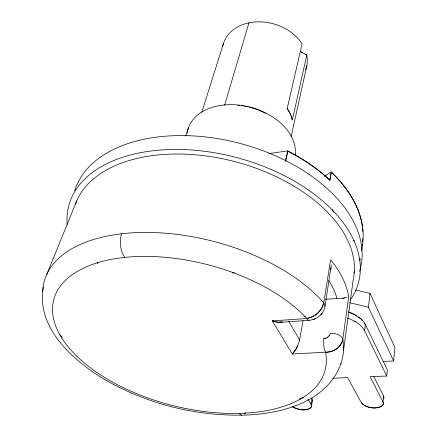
<?xml version="1.0" encoding="UTF-8"?>
<svg xmlns="http://www.w3.org/2000/svg" width="437" height="437" viewBox="0 0 437 437"><rect width="100%" height="100%" fill="white"/><g stroke="black" fill="none" stroke-linecap="round" stroke-linejoin="round"><path stroke-width="0.66" d="M324.986 306.359L331.328 264.855M383.244 361.459L393.65 360.962L394.928 347.524L370.068 293.407L355.642 289.977M332.918 378.24L347.661 377.634L361.246 402.543C366.179 408.322 376.459 409.906 382.643 405.339L383.375 403.695L382.992 401.898L370.073 376.716L386.745 376.033L387.351 369.942L365.359 324.527L364.207 323.047M373.722 376.514L383.593 395.944L382.992 401.898A11.384 5.583 8.3 0 1 375.137 407.923A11.384 5.583 8.3 0 1 361.246 402.543M386.745 376.033L364.6 330.765L365.359 324.527A29.782 16.453 9.2 0 0 348.262 311.876M393.65 360.962L368.396 307.189L370.068 293.407M361.607 248.855L361.787 247.511M362.054 245.501L362.235 244.157M361.585 251.209L362.661 243.147A143.778 89.885 14.9 0 0 331.415 172.26L330.001 180.443A144.827 89.541 14.9 0 0 287.912 151.268L285.776 161.024M343.558 350.119L353.189 279.904A144.041 85.985 14.8 0 0 237.215 162.269A144.041 85.985 14.8 0 0 75.443 204.145M340.669 363.912A153.971 81.582 14.6 0 0 342.81 339.298L348.726 296.81A148.651 84.106 14.7 0 0 330.629 259.753L323.73 302.885C322.151 310.964 314.722 317.131 306.79 318.524L272.349 320.889L292.315 353.975L325.554 352.222C333.245 352.419 341.543 347.257 342.81 339.298A9.761 5.282 9.3 0 0 330.241 333.305A5.757 4.501 -28.4 0 1 328.859 336.102M43.241 287.289C36.479 326.772 70.423 358.029 100.745 377.169C142.872 402.646 192.367 415.806 241.563 415.145M311.499 406.328L312.4 400.56M324.445 176.401L331.148 171.894L329.733 180.071A144.838 89.58 14.9 0 0 287.633 150.885L268.744 153.644M297.712 345.76L295.663 349.611L292.315 353.975C295.936 350.092 298.493 345.17 299.618 339.981L302.999 320.682M285.35 161.291L287.633 150.885M291.157 136.568L306.829 65.676M222.783 46.213A43.17 33.196 15.9 0 1 257.344 21.866A43.17 33.196 15.9 0 1 302.065 43.793L287.191 108.534A46.185 32.895 15.4 0 1 292.397 119.918L306.763 55.128L305.288 54.292M330.651 269.634L331.17 267.324M342.81 339.298C341.472 347.24 333.256 352.38 325.554 352.222A140.162 72.58 14.5 0 1 152.917 399.735A140.162 72.58 14.5 0 1 80.495 269.64A140.162 72.58 14.5 0 1 306.79 318.524A10.22 3.458 85.5 0 0 309.789 319.999M42.788 291.495A153.971 81.582 14.6 0 1 155.632 232.626A153.971 81.582 14.6 0 1 323.73 302.885L321.752 308.216L317.797 313.056A16.278 11.438 -37 0 1 312.531 316.65M224.563 105.399L248.943 22.85M201.768 112.233L223.471 43.465M185.747 136.054L188.484 127.648M324.647 307.959C323.129 313.466 318.551 317.874 313.138 319.534L314.361 319.108M341.079 363.355C327.105 402.559 280.166 414.358 242.879 415.15A13.804 5.577 88.5 0 1 239.443 413.446M46.71 274.502L76.694 200.944M321.146 314.34L322.036 313.263L320.938 314.591M312.531 316.667L306.79 318.524M314.252 319.147L310.412 320.195M281.554 322.129L277.129 322.184L272.349 320.889L278.293 322.304L282.542 321.883M347.322 297.46L342.018 298.296L325.538 299.236M325.554 352.222A9.816 3.146 86.1 0 1 323.822 338.549L324.937 338.391A5.998 4.692 -28.4 0 0 327.57 337.233M342.952 298.209L344.673 298.001M232.304 272.923L234.319 272.737M304.076 316.514L305.419 316.421M280.521 322.277L309.221 320.316M353.129 240.601L354.456 240.918M349.818 302.775L368.396 307.189M349.125 312.433L354.194 314.389L356.865 316.197M302.355 52.631L300.896 51.806L306.763 55.128A43.17 33.196 15.9 0 1 305.676 69.712M292.67 406.634C297.908 409.868 305.96 411.687 311.051 407.36L311.548 405.776L310.98 404.039L308.161 399.494M358.46 317.284L361.126 319.092L362.284 320.578M288.704 321.244L299.618 339.981M287.191 108.534L290.425 114.161L292.397 119.918M332.169 209.274L333.562 212.311M383.593 395.944A11.329 5.615 8.2 0 1 383.604 398.877M292.91 406.863A10.936 5.282 10.6 0 0 306.315 409.671A10.936 5.282 10.6 0 0 310.98 404.039L311.892 398.265A10.887 5.31 10.5 0 1 312.237 401.095M187.134 133.203A55.27 38.15 15.3 0 1 246.435 106.267A55.27 38.15 15.3 0 1 295.122 155.681M359.744 258.567A144.838 89.58 14.9 0 1 359.176 260.436M331.148 171.894A143.789 89.918 15 0 1 362.339 226.492M362.579 228.425A143.789 89.918 15 0 1 362.841 231.621M362.83 238.526A143.789 89.918 15 0 1 362.568 241.595M237.772 105.377A47.098 32.731 15.3 0 1 239.755 105.53M241.328 105.694A47.098 32.731 15.3 0 1 243.207 105.945M244.392 106.131A47.098 32.731 15.3 0 1 247.697 106.765M248.811 107.016A47.098 32.731 15.3 0 1 251.275 107.644M251.887 107.813A47.098 32.731 15.3 0 1 258.016 109.884M258.491 110.075A47.098 32.731 15.3 0 1 265.385 113.325M354.718 271.443A144.827 89.541 14.9 0 1 353.719 273.125M303.333 397.501A153.971 81.582 14.6 0 1 299.383 399.041M62.267 337.457A153.971 81.582 14.6 0 1 59.956 334.676M329.208 335.671A5.85 4.578 -28.4 0 1 327.084 337.539M325.489 338.243A6.102 4.769 -28.4 0 1 323.822 338.549M328.843 280.505A140.321 78.409 14.7 0 1 336.998 298.438M323.73 302.885A10.182 5.79 10 0 1 324.636 307.451M245.408 412.692A13.804 5.577 88.5 0 1 244.529 413.992M124.72 257.388A16.639 8.587 83.8 0 1 121.579 233.8M347.399 318.125A29.934 16.377 9.2 0 1 364.6 330.765M97.91 263.506A148.028 90.186 14.9 0 1 97.036 262.55M74.716 190.778A148.028 90.186 14.9 0 1 240.044 143.418A148.028 90.186 14.9 0 1 360.864 266.368M360.547 267.728A148.028 90.186 14.9 0 1 359.504 271.421M67.172 224.514A149.864 89.519 14.8 0 1 236.756 157.593A149.864 89.519 14.8 0 1 350.436 299.798M360.214 258.671A146.258 89.093 14.9 0 1 360.088 260.037M355.27 321.293A20.441 11.526 9.1 0 1 354.363 321.856"/></g></svg>
